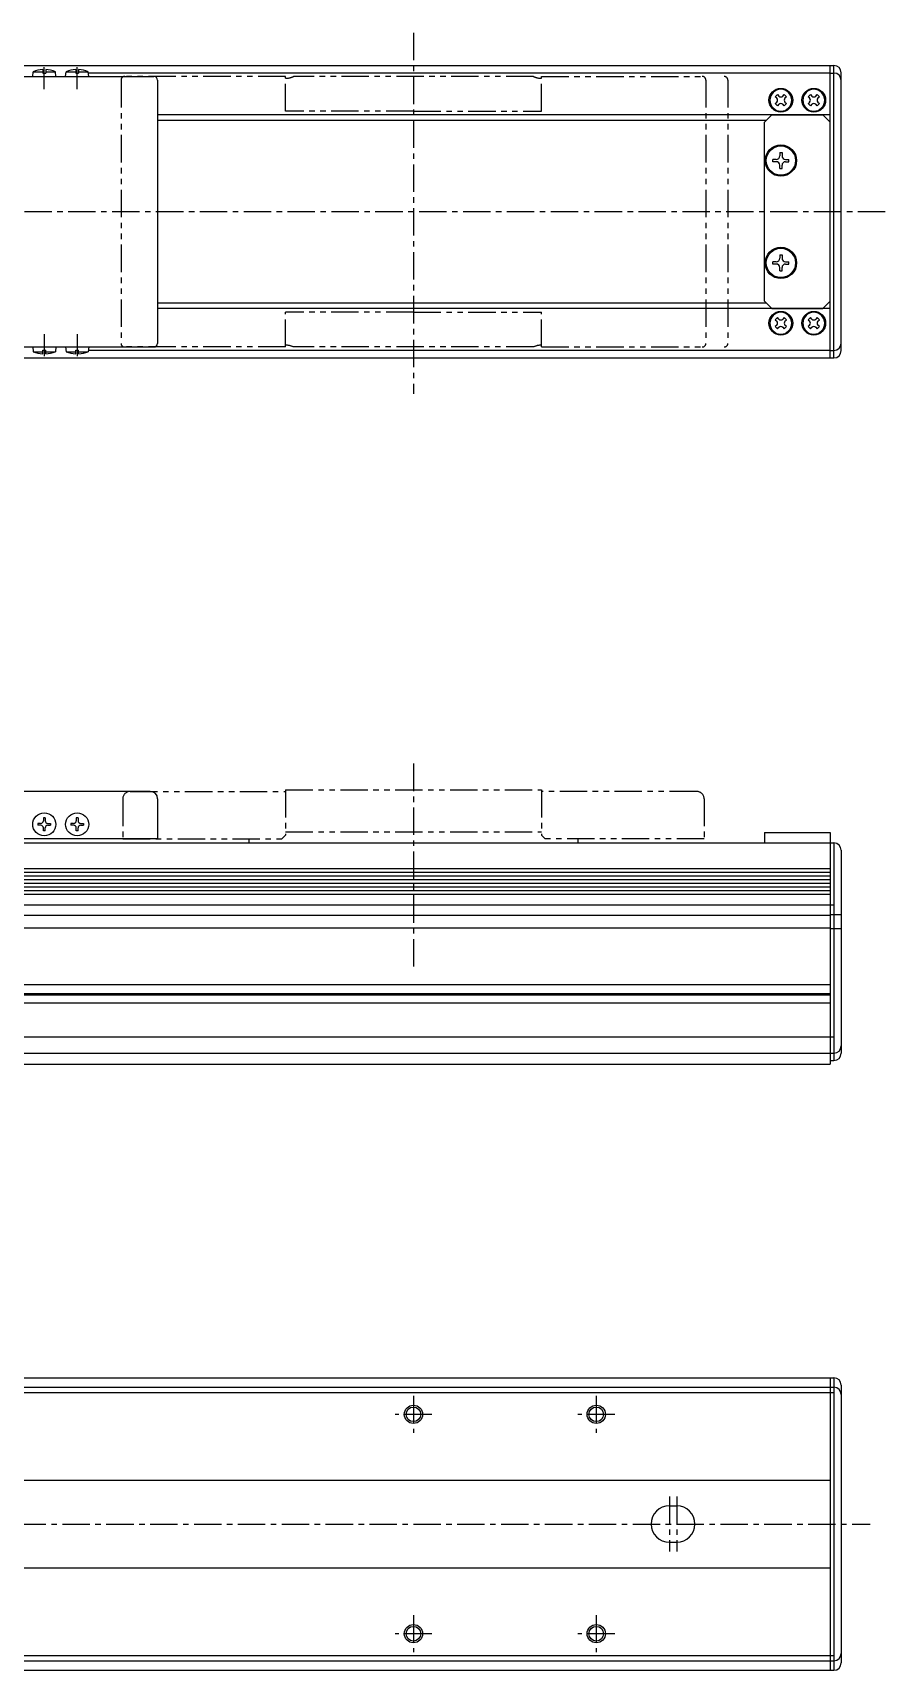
# Model space of a CAD drawing. Extents: x -653 to 8, y -59 to 438.
# Drawn here: x -225.1 to 8.1, y -9.9 to 438 of the extents above; entities that cross this region are included whole.
import ezdxf

# ---------------------------------------------------------------- set-up
doc = ezdxf.new("R2010")
doc.units = 0
for name, pattern in [('CENTER', [12, 7.5, -1.5, 1.5, -1.5]), ('CONTINOUS', [0]), ('PHANTOM', [15, 7.5, -1.5, 1.5, -1.5, 1.5, -1.5])]:
    doc.linetypes.add(name, pattern=pattern)
doc.layers.get('0').update_dxf_attribs({"linetype": 'CONTINUOUS'})
doc.layers.add('CENTER', color=1, linetype='CENTER')

msp = doc.modelspace()

# ---------------------------------------------------------------- linework, layer by layer
at = {"color": 7, "linetype": 'CONTINOUS'}
for p, q in [((-471.96, 429.02), (-5.96, 429.02)), ((-235.96, 426.02), (-191.96, 426.02)), ((-225.11, 426.02), (-224.99, 427.32)), ((-224.99, 427.32), (-222.36, 427.32)), ((-222.36, 427.91), (-222.36, 426.92)), ((-222.36, 426.92), (-221.56, 426.92)), ((-221.56, 427.91), (-221.56, 426.92)), ((-221.56, 427.32), (-218.92, 427.32)), ((-218.81, 426.02), (-218.92, 427.32)), ((-216.11, 426.02), (-215.99, 427.32)), ((-215.99, 427.32), (-213.36, 427.32)), ((-213.36, 427.91), (-213.36, 426.92)), ((-213.36, 426.92), (-212.56, 426.92)), ((-212.56, 427.91), (-212.56, 426.92)), ((-212.56, 427.32), (-209.92, 427.32)), ((-209.81, 426.02), (-209.92, 427.32)), ((-6.96, 426.95), (-209.81, 426.95)), ((-6.96, 349.02), (-6.96, 429.02)), ((-6.96, 426.95), (-5.96, 426.95)), ((-5.96, 349.02), (-5.96, 429.02)), ((-3.96, 351.02), (-3.96, 427.02)), ((-190.96, 425.02), (-190.96, 353.02)), ((-22, 420.46), (-21.39, 421.06)), ((-21.39, 421.06), (-20.98, 420.65)), ((-19.93, 420.65), (-19.52, 421.06)), ((-19.52, 421.06), (-18.92, 420.46)), ((-13, 420.46), (-12.39, 421.06)), ((-12.39, 421.06), (-11.98, 420.65)), ((-10.93, 420.65), (-10.52, 421.06)), ((-10.52, 421.06), (-9.92, 420.46)), ((-21.58, 420.05), (-22, 420.46)), ((-22, 418.59), (-21.58, 419)), ((-21.39, 417.99), (-22, 418.59)), ((-20.98, 418.4), (-21.39, 417.99)), ((-19.52, 417.99), (-19.93, 418.4)), ((-18.92, 418.59), (-19.52, 417.99)), ((-18.92, 420.46), (-19.33, 420.05)), ((-19.33, 419), (-18.92, 418.59)), ((-12.58, 420.05), (-13, 420.46)), ((-13, 418.59), (-12.58, 419)), ((-12.39, 417.99), (-13, 418.59)), ((-11.98, 418.4), (-12.39, 417.99)), ((-10.52, 417.99), (-10.93, 418.4)), ((-9.92, 418.59), (-10.52, 417.99)), ((-9.92, 420.46), (-10.33, 420.05)), ((-10.33, 419), (-9.92, 418.59)), ((-6.96, 415.52), (-190.96, 415.52)), ((-24.46, 414.02), (-190.96, 414.02)), ((-24.96, 413.52), (-22.96, 415.52)), ((-24.96, 364.52), (-24.96, 413.52)), ((-22.96, 415.52), (-8.96, 415.52)), ((-6.96, 413.52), (-8.96, 415.52)), ((-6.96, 364.52), (-6.96, 413.52)), ((-22.66, 402.71), (-22.66, 403.34)), ((-21.71, 403.34), (-22.66, 403.34)), ((-20.77, 405.22), (-20.77, 404.28)), ((-20.77, 405.22), (-20.14, 405.22)), ((-20.14, 405.22), (-20.14, 404.28)), ((-19.2, 403.34), (-18.26, 403.34)), ((-18.26, 402.71), (-18.26, 403.34)), ((-21.71, 402.71), (-22.66, 402.71)), ((-20.77, 400.82), (-20.77, 401.77)), ((-20.77, 400.82), (-20.14, 400.82)), ((-20.14, 400.82), (-20.14, 401.77)), ((-19.2, 402.71), (-18.26, 402.71)), ((-20.77, 377.22), (-20.77, 376.28)), ((-20.77, 377.22), (-20.14, 377.22)), ((-20.14, 377.22), (-20.14, 376.28)), ((-22.66, 374.71), (-22.66, 375.34)), ((-21.71, 375.34), (-22.66, 375.34)), ((-21.71, 374.71), (-22.66, 374.71)), ((-20.77, 372.82), (-20.77, 373.77)), ((-20.77, 372.82), (-20.14, 372.82)), ((-20.14, 372.82), (-20.14, 373.77)), ((-19.2, 375.34), (-18.26, 375.34)), ((-19.2, 374.71), (-18.26, 374.71)), ((-18.26, 374.71), (-18.26, 375.34)), ((-24.46, 364.02), (-190.96, 364.02)), ((-22.96, 362.52), (-24.96, 364.52)), ((-8.96, 362.52), (-6.96, 364.52)), ((-6.96, 362.52), (-190.96, 362.52)), ((-22.96, 362.52), (-8.96, 362.52)), ((-21.39, 360.06), (-22, 359.46)), ((-22, 359.46), (-21.58, 359.05)), ((-20.98, 359.65), (-21.39, 360.06)), ((-19.52, 360.06), (-19.93, 359.65)), ((-18.92, 359.46), (-19.52, 360.06)), ((-19.33, 359.05), (-18.92, 359.46)), ((-12.39, 360.06), (-13, 359.46)), ((-13, 359.46), (-12.58, 359.05)), ((-11.98, 359.65), (-12.39, 360.06)), ((-10.52, 360.06), (-10.93, 359.65)), ((-9.92, 359.46), (-10.52, 360.06)), ((-10.33, 359.05), (-9.92, 359.46)), ((-21.58, 358), (-22, 357.59)), ((-22, 357.59), (-21.39, 356.99)), ((-21.39, 356.99), (-20.98, 357.4)), ((-19.93, 357.4), (-19.52, 356.99)), ((-19.52, 356.99), (-18.92, 357.59)), ((-18.92, 357.59), (-19.33, 358)), ((-12.58, 358), (-13, 357.59)), ((-13, 357.59), (-12.39, 356.99)), ((-12.39, 356.99), (-11.98, 357.4)), ((-10.93, 357.4), (-10.52, 356.99)), ((-10.52, 356.99), (-9.92, 357.59)), ((-9.92, 357.59), (-10.33, 358)), ((-235.96, 352.02), (-191.96, 352.02)), ((-225.11, 352.02), (-224.99, 350.72)), ((-224.99, 350.72), (-222.36, 350.72)), ((-222.36, 350.13), (-222.36, 351.12)), ((-222.36, 351.12), (-221.56, 351.12)), ((-221.56, 350.13), (-221.56, 351.12)), ((-221.56, 350.72), (-218.92, 350.72)), ((-218.81, 352.02), (-218.92, 350.72)), ((-216.11, 352.02), (-215.99, 350.72)), ((-215.99, 350.72), (-213.36, 350.72)), ((-213.36, 351.12), (-212.56, 351.12)), ((-213.36, 350.13), (-213.36, 351.12)), ((-212.56, 350.13), (-212.56, 351.12)), ((-212.56, 350.72), (-209.92, 350.72)), ((-209.81, 352.02), (-209.92, 350.72)), ((-6.96, 351.1), (-209.81, 351.1)), ((-6.96, 351.1), (-5.96, 351.1)), ((-471.96, 349.02), (-5.96, 349.02)), ((-192.96, 230.45), (-235.96, 230.45)), ((-190.96, 228.45), (-190.96, 217.45)), ((-222.95, 221.7), (-223.71, 221.7)), ((-223.71, 221.7), (-223.71, 221.2)), ((-222.95, 221.2), (-223.71, 221.2)), ((-222.21, 223.2), (-222.21, 222.44)), ((-221.71, 223.2), (-222.21, 223.2)), ((-222.21, 219.7), (-222.21, 220.45)), ((-221.71, 219.7), (-222.21, 219.7)), ((-221.71, 223.2), (-221.71, 222.44)), ((-221.71, 219.7), (-221.71, 220.45)), ((-220.96, 221.7), (-220.21, 221.7)), ((-220.96, 221.2), (-220.21, 221.2)), ((-220.21, 221.7), (-220.21, 221.2)), ((-213.95, 221.7), (-214.71, 221.7)), ((-214.71, 221.7), (-214.71, 221.2)), ((-213.95, 221.2), (-214.71, 221.2)), ((-213.21, 223.2), (-213.21, 222.44)), ((-212.71, 223.2), (-213.21, 223.2)), ((-213.21, 219.7), (-213.21, 220.45)), ((-212.71, 219.7), (-213.21, 219.7)), ((-212.71, 223.2), (-212.71, 222.44)), ((-212.71, 219.7), (-212.71, 220.45)), ((-211.96, 221.7), (-211.21, 221.7)), ((-211.96, 221.2), (-211.21, 221.2)), ((-211.21, 221.7), (-211.21, 221.2)), ((-471.96, 216.35), (-5.96, 216.35)), ((-190.96, 217.45), (-234.96, 217.45)), ((-24.96, 219.25), (-6.96, 219.25)), ((-24.96, 219.25), (-24.96, 216.35)), ((-6.96, 219.25), (-6.96, 216.35)), ((-6.96, 216.35), (-6.96, 155.85)), ((-5.96, 216.35), (-5.96, 156.85)), ((-3.96, 214.35), (-3.96, 158.85)), ((-470.96, 209.33), (-6.96, 209.33)), ((-470.96, 208.33), (-6.96, 208.33)), ((-470.96, 207.34), (-6.96, 207.34)), ((-470.96, 206.35), (-6.96, 206.35)), ((-470.96, 205.36), (-6.96, 205.36)), ((-470.96, 204.36), (-6.96, 204.36)), ((-470.96, 203.37), (-6.96, 203.37)), ((-470.96, 202.38), (-6.96, 202.38)), ((-471.96, 199.46), (-5.96, 199.46)), ((-470.96, 196.6), (-6.96, 196.6)), ((-470.96, 193.1), (-6.96, 193.1)), ((-6.96, 196.75), (-3.96, 196.75)), ((-6.96, 192.95), (-3.96, 192.95)), ((-473.96, 177.68), (-6.96, 177.68)), ((-470.96, 175.15), (-6.96, 175.15)), ((-470.96, 174.85), (-6.96, 174.85)), ((-473.96, 172.61), (-6.96, 172.61)), ((-471.96, 163.35), (-5.96, 163.35)), ((-471.96, 158.85), (-5.96, 158.85)), ((-6.96, 156.85), (-5.96, 156.85)), ((-470.96, 155.85), (-6.96, 155.85)), ((-471.96, 70.06), (-5.96, 70.06)), ((-471.96, 67.46), (-5.96, 67.46)), ((-6.96, 70.06), (-6.96, -9.94)), ((-5.96, 70.06), (-5.96, -9.94)), ((-3.96, 68.06), (-3.96, -7.94)), ((-471.96, 66.06), (-5.96, 66.06)), ((-470.96, 42.06), (-6.96, 42.06)), ((-50.96, 35.06), (-48.96, 35.06)), ((-50.96, 25.06), (-48.96, 25.06)), ((-470.96, 18.06), (-6.96, 18.06)), ((-471.96, -5.94), (-5.96, -5.94)), ((-471.96, -7.34), (-5.96, -7.34)), ((-471.96, -9.94), (-5.96, -9.94))]:
    msp.add_line(p, q, dxfattribs=at)
at = {"color": 3, "linetype": 'PHANTOM'}
for p, q in [((-155.96, 426.02), (-199.96, 426.02)), ((-155.96, 416.52), (-155.96, 426.02)), ((-88.14, 426.02), (-153.78, 426.02)), ((-85.96, 426.02), (-41.96, 426.02)), ((-85.96, 416.52), (-85.96, 426.02)), ((-200.96, 425.02), (-200.96, 353.02)), ((-40.96, 425.02), (-40.96, 353.02)), ((-34.96, 425.02), (-34.96, 353.02)), ((-120.96, 416.52), (-155.96, 416.52)), ((-120.96, 416.52), (-85.96, 416.52)), ((-120.96, 361.52), (-155.96, 361.52)), ((-155.96, 352.02), (-155.96, 361.52)), ((-120.96, 361.52), (-85.96, 361.52)), ((-85.96, 352.02), (-85.96, 361.52)), ((-155.96, 352.02), (-199.96, 352.02)), ((-88.14, 352.02), (-153.78, 352.02)), ((-85.96, 352.02), (-41.96, 352.02)), ((-200.46, 228.45), (-200.46, 217.45)), ((-198.46, 230.45), (-155.96, 230.45)), ((-155.96, 230.85), (-85.96, 230.85)), ((-155.96, 230.85), (-155.96, 218.45)), ((-85.96, 230.85), (-85.96, 218.45)), ((-43.46, 230.45), (-85.96, 230.45)), ((-41.46, 228.45), (-41.46, 217.45)), ((-200.46, 217.45), (-156.96, 217.45)), ((-165.96, 217.45), (-165.96, 216.35)), ((-156.96, 217.45), (-155.96, 218.45)), ((-155.96, 219.38), (-85.96, 219.38)), ((-84.96, 217.45), (-85.96, 218.45)), ((-41.46, 217.45), (-84.96, 217.45)), ((-75.96, 217.45), (-75.96, 216.35))]:
    msp.add_line(p, q, dxfattribs=at)
at = {"color": 7, "linetype": 'CONTINOUS'}
for centre, radius in [((-20.46, 419.52), 3.25), ((-11.46, 419.52), 3.25), ((-20.46, 403.02), 4.3), ((-20.46, 403.02), 4), ((-20.46, 375.02), 4.3), ((-20.46, 375.02), 4), ((-20.46, 358.52), 3.25), ((-11.46, 358.52), 3.25), ((-221.96, 221.45), 3.15), ((-212.96, 221.45), 3.15), ((-120.96, 60.06), 2.5), ((-120.96, 60.06), 2), ((-70.96, 60.06), 2.5), ((-70.96, 60.06), 2), ((-120.96, 0.06), 2.5), ((-120.96, 0.06), 2), ((-70.96, 0.06), 2.5), ((-70.96, 0.06), 2)]:
    msp.add_circle(centre, radius, dxfattribs=at)
for centre, radius, start, end in [((-221.96, 419.94), 7.98, 92.8723, 112.3565), ((-221.96, 419.94), 7.98, 67.6435, 87.1277), ((-212.96, 419.94), 7.98, 92.8723, 112.3565), ((-212.96, 419.94), 7.98, 67.6435, 87.1277), ((-191.96, 425.02), 1, 0, 90), ((-5.96, 427.02), 2, 0, 90), ((-5.96, 424.95), 2, 0, 90), ((-20.46, 419.52), 3, 0.0003, 0), ((-11.46, 419.52), 3, 0.0003, 0), ((-22.11, 419.52), 0.742, 315, 44.9999), ((-20.46, 421.17), 0.742, 225, 315), ((-20.46, 417.87), 0.742, 45, 134.9999), ((-18.81, 419.52), 0.742, 135, 224.9999), ((-13.11, 419.52), 0.742, 315, 44.9999), ((-11.46, 421.17), 0.742, 225, 315), ((-11.46, 417.87), 0.742, 45, 134.9999), ((-9.81, 419.52), 0.742, 135, 224.9999), ((-21.71, 404.28), 0.94, 270, 0), ((-19.2, 404.28), 0.94, 180, 270), ((-21.71, 401.77), 0.94, 0, 90.0001), ((-19.2, 401.77), 0.94, 90, 180), ((-21.71, 376.28), 0.94, 270, 0), ((-19.2, 376.28), 0.94, 180, 270), ((-21.71, 373.77), 0.94, 0, 90.0001), ((-19.2, 373.77), 0.94, 90, 180), ((-20.46, 358.52), 3, 0, 359.9997), ((-22.11, 358.52), 0.742, 315.0001, 45), ((-20.46, 360.17), 0.742, 225.0001, 315), ((-18.81, 358.52), 0.742, 135.0001, 225), ((-11.46, 358.52), 3, 0, 359.9997), ((-13.11, 358.52), 0.742, 315.0001, 45), ((-11.46, 360.17), 0.742, 225.0001, 315), ((-9.81, 358.52), 0.742, 135.0001, 225), ((-20.46, 356.87), 0.742, 45, 135), ((-11.46, 356.87), 0.742, 45, 135), ((-221.96, 358.11), 7.98, 247.6435, 267.1277), ((-221.96, 358.11), 7.98, 272.8723, 292.3565), ((-212.96, 358.11), 7.98, 247.6435, 267.1277), ((-212.96, 358.11), 7.98, 272.8723, 292.3565), ((-191.96, 353.02), 1, 270, 0), ((-5.96, 353.1), 2, 270, 0), ((-5.96, 351.02), 2, 270, 0), ((-192.96, 228.45), 2, 0, 90), ((-222.95, 222.44), 0.748, 270, 0), ((-222.95, 220.45), 0.748, 360, 90), ((-220.96, 222.44), 0.748, 180, 270), ((-220.96, 220.45), 0.748, 89.9999, 180), ((-213.95, 222.44), 0.748, 270, 0), ((-213.95, 220.45), 0.748, 360, 90), ((-211.96, 222.44), 0.748, 180, 270), ((-211.96, 220.45), 0.748, 89.9999, 180), ((-5.96, 214.35), 2, 0, 90), ((-5.96, 160.85), 2, 270, 0), ((-5.96, 158.85), 2, 270, 0), ((-5.96, 68.06), 2, 0, 90), ((-5.96, 65.46), 2, 0, 90), ((-50.96, 30.06), 5, 90, 270), ((-48.96, 30.06), 5, 270, 90), ((-5.96, -5.34), 2, 270, 0), ((-5.96, -7.94), 2, 270, 0)]:
    msp.add_arc(centre, radius, start, end, dxfattribs=at)
at = {"color": 3, "linetype": 'PHANTOM'}
for centre, radius, start, end in [((-199.96, 425.02), 1, 90, 180), ((-155.96, 430.52), 5, 270, 295.8419), ((-85.96, 430.52), 5, 244.1581, 270), ((-41.96, 425.02), 1, 0, 90), ((-35.96, 425.02), 1, 0, 90), ((-199.96, 353.02), 1, 180, 270), ((-155.96, 347.52), 5, 64.1581, 90), ((-85.96, 347.52), 5, 90, 115.8419), ((-41.96, 353.02), 1, 270, 0), ((-35.96, 353.02), 1, 270, 0), ((-198.46, 228.45), 2, 90, 180), ((-43.46, 228.45), 2, 0, 90)]:
    msp.add_arc(centre, radius, start, end, dxfattribs=at)
at = {"layer": 'CENTER', "color": 1, "linetype": 'CENTER'}
for p, q in [((-120.96, 437.98), (-120.96, 339.2)), ((-221.96, 422.52), (-221.96, 428.52)), ((-212.96, 422.52), (-212.96, 428.52)), ((8.1, 389.02), (-511.14, 389.02)), ((-221.96, 355.52), (-221.96, 349.52)), ((-212.96, 355.52), (-212.96, 349.52)), ((-120.96, 238.05), (-120.96, 181.47)), ((-120.96, 65.1), (-120.96, 55.02)), ((-70.96, 65.1), (-70.96, 55.02)), ((-115.92, 60.06), (-126, 60.06)), ((-65.92, 60.06), (-76, 60.06)), ((-50.96, 37.6), (-50.96, 22.52)), ((-48.96, 37.6), (-48.96, 22.52)), ((-516.99, 30.06), (3.97, 30.06)), ((-120.96, 5.1), (-120.96, -4.98)), ((-70.96, 5.1), (-70.96, -4.98)), ((-115.92, 0.06), (-126, 0.06)), ((-65.92, 0.06), (-76, 0.06))]:
    msp.add_line(p, q, dxfattribs=at)

doc.saveas('drawing.dxf')
